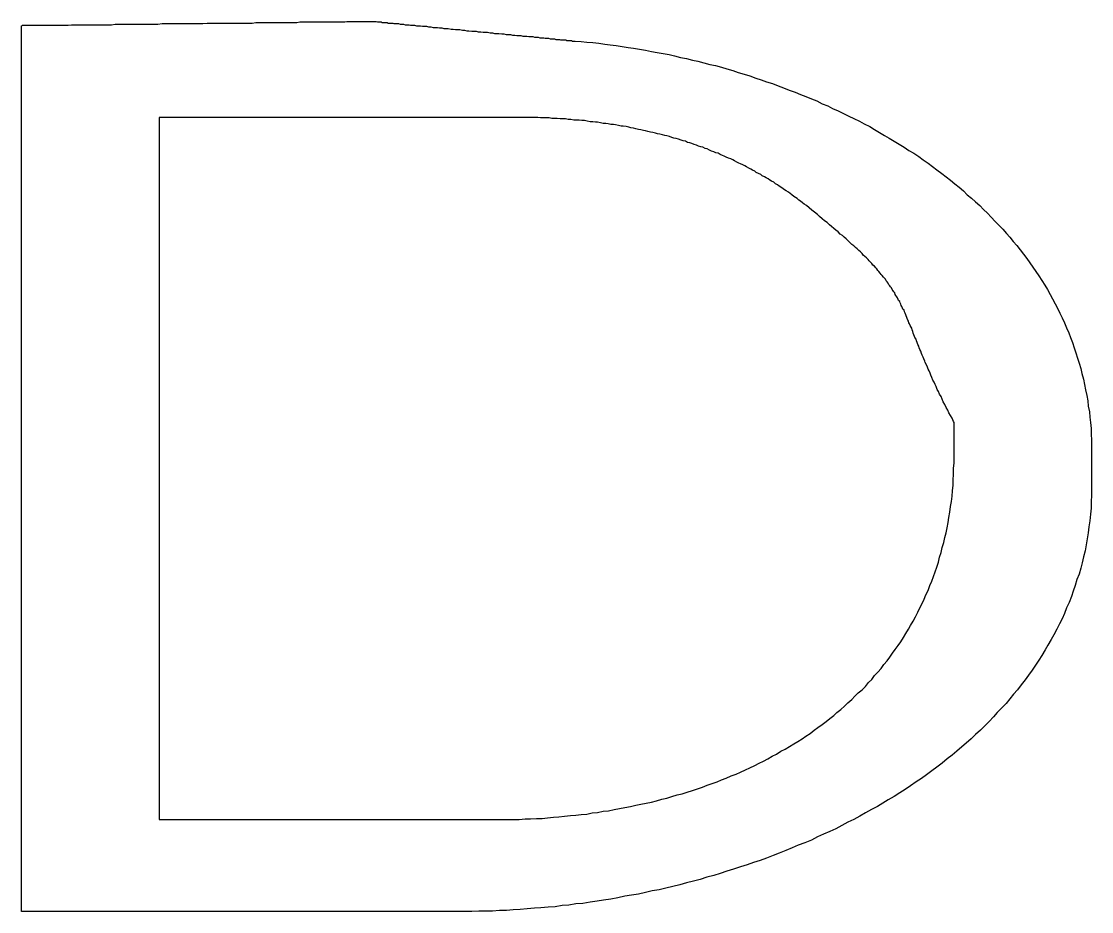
# Model space of a CAD drawing. Extents: x 3196 to 9141, y -1880 to 2325.
# Drawn here: x 8990.63 to 9000.49, y -1226.89 to -1218.69 of the extents above; entities that cross this region are included whole.
import ezdxf

# ---------------------------------------------------------------- set-up
doc = ezdxf.new("R2010")
doc.units = 0
doc.header["$MEASUREMENT"] = 0
doc.layers.add('10', color=10, linetype='CONTINUOUS')

msp = doc.modelspace()

# ---------------------------------------------------------------- linework, layer by layer
at = {"layer": '10', "linetype": 'Continuous'}
for points in [[(8994.717868, -1226.887935), (8994.712818, -1226.887935), (8994.707818, -1226.887935), (8994.702768, -1226.887935), (8994.692768, -1226.887935), (8994.682718, -1226.887935), (8994.672668, -1226.887935), (8994.662618, -1226.887935), (8994.647568, -1226.887935), (8994.632468, -1226.887935), (8994.617418, -1226.887935), (8994.602368, -1226.887935), (8994.582268, -1226.887935), (8994.567218, -1226.887935), (8994.542068, -1226.887935), (8994.522018, -1226.887935), (8994.501918, -1226.887935), (8994.476818, -1226.887935), (8994.451668, -1226.887935), (8994.426568, -1226.887935), (8994.401468, -1226.887935), (8994.371318, -1226.887935), (8994.341218, -1226.887935), (8994.311068, -1226.887935), (8994.280918, -1226.887935), (8994.250818, -1226.887935), (8994.220668, -1226.887935), (8994.185518, -1226.887935), (8994.150368, -1226.887935), (8994.115218, -1226.887935), (8994.080068, -1226.887935), (8994.044918, -1226.887935), (8994.009768, -1226.887935), (8993.969568, -1226.887935), (8993.929418, -1226.887935), (8993.894268, -1226.887935), (8993.854068, -1226.887935), (8993.813918, -1226.887935), (8993.768718, -1226.887935), (8993.728518, -1226.887935), (8993.688368, -1226.887935), (8993.643168, -1226.887935), (8993.602968, -1226.887935), (8993.557768, -1226.887935), (8993.512568, -1226.887935), (8993.472418, -1226.887935), (8993.427218, -1226.887935), (8993.382018, -1226.887935), (8993.336818, -1226.887935), (8993.291618, -1226.887935), (8993.241368, -1226.887935), (8993.196168, -1226.887935), (8993.150968, -1226.887935), (8993.100768, -1226.887935), (8993.055568, -1226.887935), (8993.010368, -1226.887935), (8992.960168, -1226.887935), (8992.914968, -1226.887935), (8992.864718, -1226.887935), (8992.819518, -1226.887935), (8992.769318, -1226.887935), (8992.724118, -1226.887935), (8992.673918, -1226.887935), (8992.628718, -1226.887935), (8992.578468, -1226.887935), (8992.533268, -1226.887935), (8992.483068, -1226.887935), (8992.437868, -1226.887935), (8992.387668, -1226.887935), (8992.342468, -1226.887935), (8992.292218, -1226.887935), (8992.247018, -1226.887935), (8992.201818, -1226.887935), (8992.151618, -1226.887935), (8992.106418, -1226.887935), (8992.061218, -1226.887935), (8992.016018, -1226.887935), (8991.970818, -1226.887935), (8991.925618, -1226.887935), (8991.880418, -1226.887935), (8991.835218, -1226.887935), (8991.790018, -1226.887935), (8991.749868, -1226.887935), (8991.704668, -1226.887935), (8991.664468, -1226.887935), (8991.619268, -1226.887935), (8991.579118, -1226.887935), (8991.538918, -1226.887935), (8991.498768, -1226.887935), (8991.458568, -1226.887935), (8991.418418, -1226.887935), (8991.383268, -1226.887935), (8991.343068, -1226.887935), (8991.307918, -1226.887935), (8991.267718, -1226.887935), (8991.232568, -1226.887935), (8991.197418, -1226.887935), (8991.167318, -1226.887935), (8991.132168, -1226.887935), (8991.102018, -1226.887935), (8991.066868, -1226.887935), (8991.036718, -1226.887935), (8991.011618, -1226.887935), (8990.981468, -1226.887935), (8990.951368, -1226.887935), (8990.926268, -1226.887935), (8990.901118, -1226.887935), (8990.876018, -1226.887935), (8990.850918, -1226.887935), (8990.830818, -1226.887935), (8990.810718, -1226.887935), (8990.790668, -1226.887935), (8990.770568, -1226.887935), (8990.750468, -1226.887935), (8990.735418, -1226.887935), (8990.720318, -1226.887935), (8990.705268, -1226.887935), (8990.690218, -1226.887935), (8990.680168, -1226.887935), (8990.670118, -1226.887935), (8990.660068, -1226.887935), (8990.655068, -1226.887935), (8990.645018, -1226.887935), (8990.639968, -1226.887935), (8990.634968, -1226.887935), (8990.634968, -1226.882885), (8990.634968, -1226.877885), (8990.634968, -1226.872835), (8990.634968, -1226.862785), (8990.634968, -1226.847735), (8990.634968, -1226.832685), (8990.634968, -1226.812585), (8990.634968, -1226.792485), (8990.634968, -1226.767385), (8990.634968, -1226.742285), (8990.634968, -1226.712135), (8990.634968, -1226.676985), (8990.634968, -1226.646835), (8990.634968, -1226.606685), (8990.634968, -1226.571535), (8990.634968, -1226.526335), (8990.634968, -1226.486135), (8990.634968, -1226.440935), (8990.634968, -1226.390735), (8990.634968, -1226.340535), (8990.634968, -1226.290285), (8990.634968, -1226.235035), (8990.634968, -1226.179835), (8990.634968, -1226.124585), (8990.634968, -1226.064285), (8990.634968, -1226.004035), (8990.634968, -1225.938735), (8990.634968, -1225.873485), (8990.634968, -1225.808185), (8990.634968, -1225.737885), (8990.634968, -1225.667585), (8990.634968, -1225.597285), (8990.634968, -1225.526935), (8990.634968, -1225.451635), (8990.634968, -1225.376285), (8990.634968, -1225.295935), (8990.634968, -1225.220635), (8990.634968, -1225.140235), (8990.634968, -1225.059885), (8990.634968, -1224.979535), (8990.634968, -1224.894185), (8990.634968, -1224.808785), (8990.634968, -1224.723435), (8990.634968, -1224.638035), (8990.634968, -1224.552685), (8990.634968, -1224.462285), (8990.634968, -1224.376935), (8990.634968, -1224.286535), (8990.634968, -1224.196135), (8990.634968, -1224.105735), (8990.634968, -1224.015335), (8990.634968, -1223.919935), (8990.634968, -1223.829535), (8990.634968, -1223.734085), (8990.634968, -1223.638685), (8990.634968, -1223.548285), (8990.634968, -1223.452885), (8990.634968, -1223.357435), (8990.634968, -1223.262035), (8990.634968, -1223.166635), (8990.634968, -1223.071185), (8990.634968, -1222.975785), (8990.634968, -1222.880335), (8990.634968, -1222.784935), (8990.634968, -1222.689535), (8990.634968, -1222.594085), (8990.634968, -1222.498685), (8990.634968, -1222.403285), (8990.634968, -1222.307835), (8990.634968, -1222.212435), (8990.634968, -1222.117035), (8990.634968, -1222.021585), (8990.634968, -1221.931185), (8990.634968, -1221.835785), (8990.634968, -1221.740385), (8990.634968, -1221.649985), (8990.634968, -1221.559585), (8990.634968, -1221.469185), (8990.634968, -1221.373735), (8990.634968, -1221.288385), (8990.634968, -1221.197985), (8990.634968, -1221.107585), (8990.634968, -1221.022235), (8990.634968, -1220.936835), (8990.634968, -1220.846435), (8990.634968, -1220.766085), (8990.634968, -1220.680735), (8990.634968, -1220.595335), (8990.634968, -1220.514985), (8990.634968, -1220.434635), (8990.634968, -1220.359335), (8990.634968, -1220.278985), (8990.634968, -1220.203635), (8990.634968, -1220.128285), (8990.634968, -1220.052985), (8990.634968, -1219.982685), (8990.634968, -1219.912335), (8990.634968, -1219.842035), (8990.634968, -1219.776785), (8990.634968, -1219.706435), (8990.634968, -1219.646185), (8990.634968, -1219.580885), (8990.634968, -1219.520635), (8990.634968, -1219.460385), (8990.634968, -1219.405135), (8990.634968, -1219.349885), (8990.634968, -1219.299685), (8990.634968, -1219.249435), (8990.634968, -1219.199235), (8990.634968, -1219.149035), (8990.634968, -1219.108835), (8990.634968, -1219.063635), (8990.634968, -1219.023485), (8990.634968, -1218.988285), (8990.634968, -1218.953135), (8990.634968, -1218.917985), (8990.634968, -1218.887885), (8990.634968, -1218.857735), (8990.634968, -1218.832635), (8990.634968, -1218.812535), (8990.634968, -1218.787435), (8990.634968, -1218.772385), (8990.634968, -1218.757285), (8990.634968, -1218.747235), (8990.634968, -1218.737185), (8990.634968, -1218.727185), (8990.639968, -1218.727185), (8990.645018, -1218.722135), (8990.650018, -1218.722135), (8990.660068, -1218.722135), (8990.665118, -1218.722135), (8990.675168, -1218.722135), (8990.685168, -1218.722135), (8990.695218, -1218.722135), (8990.705268, -1218.722135), (8990.720318, -1218.722135), (8990.735418, -1218.722135), (8990.750468, -1218.722135), (8990.765518, -1218.722135), (8990.780618, -1218.722135), (8990.795668, -1218.722135), (8990.815768, -1218.722135), (8990.835868, -1218.722135), (8990.855918, -1218.722135), (8990.876018, -1218.722135), (8990.896118, -1218.722135), (8990.921218, -1218.722135), (8990.941318, -1218.722135), (8990.966418, -1218.722135), (8990.991518, -1218.722135), (8991.016618, -1218.722135), (8991.041768, -1218.722135), (8991.066868, -1218.722135), (8991.096968, -1218.717135), (8991.122118, -1218.717135), (8991.152218, -1218.717135), (8991.182368, -1218.717135), (8991.212518, -1218.717135), (8991.242618, -1218.717135), (8991.272768, -1218.717135), (8991.302918, -1218.717135), (8991.333018, -1218.717135), (8991.368168, -1218.717135), (8991.398318, -1218.717135), (8991.433468, -1218.717135), (8991.463618, -1218.717135), (8991.498768, -1218.712085), (8991.533918, -1218.712085), (8991.569068, -1218.712085), (8991.604218, -1218.712085), (8991.639368, -1218.712085), (8991.674518, -1218.712085), (8991.709668, -1218.712085), (8991.744818, -1218.712085), (8991.779968, -1218.712085), (8991.820168, -1218.712085), (8991.855318, -1218.712085), (8991.890468, -1218.712085), (8991.930668, -1218.707085), (8991.965818, -1218.707085), (8992.005968, -1218.707085), (8992.041118, -1218.707085), (8992.081318, -1218.707085), (8992.116468, -1218.707085), (8992.156618, -1218.707085), (8992.196818, -1218.707085), (8992.231968, -1218.707085), (8992.272118, -1218.707085), (8992.307318, -1218.707085), (8992.347468, -1218.702035), (8992.382618, -1218.702035), (8992.422818, -1218.702035), (8992.457968, -1218.702035), (8992.498118, -1218.702035), (8992.533268, -1218.702035), (8992.573468, -1218.702035), (8992.608618, -1218.702035), (8992.648768, -1218.702035), (8992.683968, -1218.702035), (8992.719118, -1218.702035), (8992.759268, -1218.702035), (8992.794418, -1218.697035), (8992.829568, -1218.697035), (8992.864718, -1218.697035), (8992.899868, -1218.697035), (8992.935068, -1218.697035), (8992.970218, -1218.697035), (8993.005368, -1218.697035), (8993.040518, -1218.697035), (8993.070618, -1218.697035), (8993.105768, -1218.697035), (8993.140968, -1218.697035), (8993.171068, -1218.697035), (8993.201218, -1218.692035), (8993.236368, -1218.692035), (8993.266518, -1218.692035), (8993.296618, -1218.692035), (8993.326768, -1218.692035), (8993.351868, -1218.692035), (8993.382018, -1218.692035), (8993.412118, -1218.692035), (8993.437268, -1218.692035), (8993.462368, -1218.692035), (8993.492468, -1218.692035), (8993.517618, -1218.692035), (8993.542718, -1218.692035), (8993.562818, -1218.692035), (8993.587918, -1218.692035), (8993.613018, -1218.692035), (8993.633118, -1218.686985), (8993.653168, -1218.686985), (8993.673268, -1218.686985), (8993.693368, -1218.686985), (8993.713468, -1218.686985), (8993.728518, -1218.686985), (8993.743568, -1218.686985), (8993.763668, -1218.686985), (8993.778718, -1218.686985), (8993.788768, -1218.686985), (8993.803868, -1218.686985), (8993.813918, -1218.686985), (8993.823918, -1218.686985), (8993.833968, -1218.686985), (8993.844018, -1218.686985), (8993.854068, -1218.686985), (8993.859068, -1218.686985), (8993.864118, -1218.686985), (8993.869118, -1218.686985), (8993.874168, -1218.686985), (8993.879168, -1218.686985), (8993.884218, -1218.686985), (8993.889218, -1218.686985), (8993.894268, -1218.686985), (8993.899268, -1218.686985), (8993.904268, -1218.686985), (8993.914318, -1218.692035), (8993.919368, -1218.692035), (8993.924368, -1218.692035), (8993.934418, -1218.692035), (8993.944468, -1218.692035), (8993.949468, -1218.692035), (8993.959518, -1218.697035), (8993.969568, -1218.697035), (8993.979618, -1218.697035), (8993.989668, -1218.697035), (8994.004718, -1218.697035), (8994.014768, -1218.702035), (8994.024818, -1218.702035), (8994.039868, -1218.702035), (8994.054968, -1218.702035), (8994.065018, -1218.707085), (8994.080068, -1218.707085), (8994.095118, -1218.707085), (8994.110168, -1218.707085), (8994.125268, -1218.712085), (8994.140318, -1218.712085), (8994.155368, -1218.712085), (8994.170468, -1218.717135), (8994.185518, -1218.717135), (8994.205618, -1218.717135), (8994.220668, -1218.722135), (8994.240768, -1218.722135), (8994.255818, -1218.722135), (8994.275918, -1218.727185), (8994.290968, -1218.727185), (8994.311068, -1218.727185), (8994.331168, -1218.732185), (8994.346218, -1218.732185), (8994.366318, -1218.732185), (8994.386418, -1218.737185), (8994.406468, -1218.737185), (8994.426568, -1218.742235), (8994.446668, -1218.742235), (8994.466768, -1218.742235), (8994.486818, -1218.747235), (8994.506918, -1218.747235), (8994.527018, -1218.752285), (8994.547118, -1218.752285), (8994.567218, -1218.752285), (8994.592318, -1218.757285), (8994.612368, -1218.757285), (8994.632468, -1218.762335), (8994.652568, -1218.762335), (8994.672668, -1218.762335), (8994.697768, -1218.767335), (8994.717868, -1218.767335), (8994.737918, -1218.772385), (8994.758018, -1218.772385), (8994.783118, -1218.777385), (8994.803218, -1218.777385), (8994.823318, -1218.777385), (8994.843418, -1218.782385), (8994.868518, -1218.782385), (8994.888618, -1218.787435), (8994.908668, -1218.787435), (8994.928768, -1218.787435), (8994.953868, -1218.792435), (8994.973968, -1218.792435), (8994.994068, -1218.797485), (8995.014168, -1218.797485), (8995.034218, -1218.797485), (8995.059368, -1218.802485), (8995.079418, -1218.802485), (8995.099518, -1218.807535), (8995.119618, -1218.807535), (8995.139718, -1218.807535), (8995.159768, -1218.812535), (8995.179868, -1218.812535), (8995.199968, -1218.817585), (8995.215018, -1218.817585), (8995.235118, -1218.817585), (8995.255218, -1218.822585), (8995.275318, -1218.822585), (8995.290368, -1218.822585), (8995.310468, -1218.827585), (8995.325518, -1218.827585), (8995.345618, -1218.827585), (8995.360668, -1218.832635), (8995.380768, -1218.832635), (8995.395818, -1218.832635), (8995.410868, -1218.837635), (8995.430968, -1218.837635), (8995.446068, -1218.837635), (8995.461118, -1218.842685), (8995.476168, -1218.842685), (8995.491218, -1218.842685), (8995.506318, -1218.847685), (8995.516368, -1218.847685), (8995.531418, -1218.847685), (8995.546468, -1218.847685), (8995.556518, -1218.852735), (8995.571618, -1218.852735), (8995.581618, -1218.852735), (8995.591668, -1218.852735), (8995.601718, -1218.857735), (8995.611768, -1218.857735), (8995.621818, -1218.857735), (8995.631868, -1218.857735), (8995.641918, -1218.857735), (8995.651968, -1218.857735), (8995.656968, -1218.862735), (8995.667018, -1218.862735), (8995.672018, -1218.862735), (8995.677068, -1218.862735), (8995.682068, -1218.862735), (8995.687118, -1218.862735), (8995.692118, -1218.862735), (8995.697168, -1218.862735), (8995.702168, -1218.862735), (8995.707168, -1218.867785), (8995.737318, -1218.867785), (8995.792568, -1218.872785), (8995.842768, -1218.877835), (8995.898018, -1218.882835), (8995.953268, -1218.887885), (8996.008518, -1218.897935), (8996.058718, -1218.902935), (8996.113968, -1218.907935), (8996.169218, -1218.917985), (8996.224468, -1218.928035), (8996.274668, -1218.933085), (8996.329918, -1218.943135), (8996.385168, -1218.953135), (8996.440418, -1218.963185), (8996.490618, -1218.973235), (8996.545868, -1218.983285), (8996.601118, -1218.993335), (8996.651318, -1219.003385), (8996.706568, -1219.018435), (8996.761818, -1219.028485), (8996.817068, -1219.043535), (8996.867268, -1219.053585), (8996.922518, -1219.068685), (8996.977768, -1219.083735), (8997.027968, -1219.093785), (8997.083218, -1219.108835), (8997.133418, -1219.123885), (8997.188668, -1219.138985), (8997.238918, -1219.159035), (8997.294118, -1219.174135), (8997.344368, -1219.189185), (8997.399618, -1219.209285), (8997.449818, -1219.224335), (8997.500018, -1219.244435), (8997.555268, -1219.259485), (8997.605518, -1219.279585), (8997.655718, -1219.299685), (8997.705968, -1219.319785), (8997.761168, -1219.339835), (8997.811418, -1219.359935), (8997.861618, -1219.380035), (8997.911868, -1219.400135), (8997.962068, -1219.420185), (8998.012268, -1219.445335), (8998.062518, -1219.465385), (8998.107718, -1219.490485), (8998.157918, -1219.510585), (8998.208168, -1219.535685), (8998.258368, -1219.560835), (8998.303568, -1219.580885), (8998.353768, -1219.606035), (8998.398968, -1219.631135), (8998.449218, -1219.656235), (8998.494418, -1219.681335), (8998.539618, -1219.711485), (8998.584818, -1219.736585), (8998.629968, -1219.761685), (8998.675168, -1219.791835), (8998.720368, -1219.816935), (8998.765568, -1219.847085), (8998.810768, -1219.877185), (8998.855968, -1219.902335), (8998.901168, -1219.932435), (8998.941368, -1219.962585), (8998.986568, -1219.992685), (8999.026718, -1220.022835), (8999.066918, -1220.052985), (8999.112118, -1220.088135), (8999.152268, -1220.118235), (8999.192468, -1220.148385), (8999.232618, -1220.183535), (8999.272818, -1220.213685), (8999.312968, -1220.248835), (8999.348118, -1220.283985), (8999.388318, -1220.314135), (8999.423468, -1220.349285), (8999.463668, -1220.384435), (8999.498818, -1220.419585), (8999.533968, -1220.454735), (8999.569118, -1220.489885), (8999.604268, -1220.530085), (8999.639418, -1220.565235), (8999.674568, -1220.600385), (8999.709718, -1220.640535), (8999.739868, -1220.675685), (8999.769968, -1220.715885), (8999.805118, -1220.751035), (8999.835268, -1220.791185), (8999.865418, -1220.831385), (8999.895518, -1220.871535), (8999.925668, -1220.911735), (8999.950768, -1220.951935), (8999.980918, -1220.992085), (9000.006018, -1221.032285), (9000.036168, -1221.072435), (9000.061268, -1221.117635), (9000.086368, -1221.157835), (9000.111468, -1221.203035), (9000.131568, -1221.243185), (9000.156668, -1221.288385), (9000.181768, -1221.333585), (9000.201868, -1221.373735), (9000.221968, -1221.418935), (9000.242068, -1221.464135), (9000.262118, -1221.509335), (9000.282218, -1221.554535), (9000.297318, -1221.599735), (9000.317368, -1221.644935), (9000.332468, -1221.695185), (9000.347518, -1221.740385), (9000.362568, -1221.790585), (9000.377668, -1221.835785), (9000.392718, -1221.885985), (9000.402768, -1221.931185), (9000.417818, -1221.981435), (9000.427868, -1222.031635), (9000.437918, -1222.081885), (9000.447968, -1222.132085), (9000.458018, -1222.182285), (9000.463018, -1222.232535), (9000.473068, -1222.282735), (9000.478068, -1222.332985), (9000.483118, -1222.383185), (9000.488118, -1222.438435), (9000.488118, -1222.488635), (9000.493168, -1222.543885), (9000.493168, -1222.594085), (9000.493168, -1222.649335), (9000.493168, -1222.664435), (9000.493168, -1222.669435), (9000.493168, -1222.674435), (9000.493168, -1222.679485), (9000.493168, -1222.684485), (9000.493168, -1222.689535), (9000.493168, -1222.694535), (9000.493168, -1222.699585), (9000.493168, -1222.704585), (9000.493168, -1222.709635), (9000.493168, -1222.714635), (9000.493168, -1222.719635), (9000.493168, -1222.724685), (9000.493168, -1222.729685), (9000.493168, -1222.734735), (9000.493168, -1222.739735), (9000.493168, -1222.744785), (9000.493168, -1222.749785), (9000.493168, -1222.754785), (9000.493168, -1222.759835), (9000.493168, -1222.764835), (9000.493168, -1222.769885), (9000.493168, -1222.774885), (9000.493168, -1222.779935), (9000.493168, -1222.784935), (9000.493168, -1222.789985), (9000.493168, -1222.794985), (9000.493168, -1222.799985), (9000.493168, -1222.805035), (9000.493168, -1222.810035), (9000.493168, -1222.815085), (9000.493168, -1222.820085), (9000.493168, -1222.825135), (9000.493168, -1222.830135), (9000.493168, -1222.835185), (9000.493168, -1222.840185), (9000.493168, -1222.845185), (9000.493168, -1222.850235), (9000.493168, -1222.855235), (9000.493168, -1222.860285), (9000.493168, -1222.865285), (9000.493168, -1222.870335), (9000.493168, -1222.875335), (9000.493168, -1222.880335), (9000.493168, -1222.885385), (9000.493168, -1222.890385), (9000.493168, -1222.895435), (9000.493168, -1222.900435), (9000.493168, -1222.905485), (9000.493168, -1222.910485), (9000.493168, -1222.915535), (9000.493168, -1222.920535), (9000.493168, -1222.925535), (9000.493168, -1222.930585), (9000.493168, -1222.935585), (9000.493168, -1222.940635), (9000.493168, -1222.945635), (9000.493168, -1222.995885), (9000.493168, -1223.056135), (9000.488118, -1223.111385), (9000.488118, -1223.171635), (9000.483118, -1223.226885), (9000.478068, -1223.287135), (9000.468068, -1223.342385), (9000.463018, -1223.397635), (9000.452968, -1223.452885), (9000.442918, -1223.508085), (9000.432868, -1223.563335), (9000.417818, -1223.618585), (9000.407768, -1223.673835), (9000.392718, -1223.724035), (9000.377668, -1223.779285), (9000.357568, -1223.829535), (9000.342518, -1223.884735), (9000.322418, -1223.934985), (9000.307318, -1223.985185), (9000.287268, -1224.040435), (9000.262118, -1224.090685), (9000.242068, -1224.140885), (9000.221968, -1224.191085), (9000.196868, -1224.236285), (9000.171768, -1224.286535), (9000.146618, -1224.336735), (9000.121518, -1224.381935), (9000.091418, -1224.432135), (9000.066268, -1224.477335), (9000.036168, -1224.527585), (9000.006018, -1224.572785), (8999.975868, -1224.617985), (8999.945768, -1224.663185), (8999.910618, -1224.708385), (8999.880468, -1224.753585), (8999.845318, -1224.798785), (8999.810168, -1224.843985), (8999.775018, -1224.884135), (8999.739868, -1224.929335), (8999.704718, -1224.969535), (8999.664518, -1225.014685), (8999.624368, -1225.054885), (8999.589218, -1225.095085), (8999.549018, -1225.135235), (8999.508818, -1225.175435), (8999.468668, -1225.215585), (8999.423468, -1225.255785), (8999.383268, -1225.295935), (8999.338118, -1225.336135), (8999.297918, -1225.371285), (8999.252718, -1225.411435), (8999.207518, -1225.446585), (8999.162318, -1225.481735), (8999.117118, -1225.521935), (8999.066918, -1225.557085), (8999.021718, -1225.592235), (8998.971468, -1225.627385), (8998.926268, -1225.662535), (8998.876068, -1225.692685), (8998.825868, -1225.727835), (8998.775618, -1225.762985), (8998.725418, -1225.793135), (8998.675168, -1225.828285), (8998.619968, -1225.858385), (8998.569718, -1225.888535), (8998.519518, -1225.918685), (8998.464268, -1225.948785), (8998.409018, -1225.978935), (8998.358818, -1226.009085), (8998.303568, -1226.039185), (8998.248318, -1226.064285), (8998.193068, -1226.094435), (8998.137818, -1226.124585), (8998.082618, -1226.149685), (8998.022318, -1226.174785), (8997.967068, -1226.199885), (8997.911868, -1226.230035), (8997.851568, -1226.255135), (8997.791318, -1226.275235), (8997.736068, -1226.300335), (8997.675818, -1226.325435), (8997.615568, -1226.350585), (8997.560318, -1226.370635), (8997.500018, -1226.395735), (8997.439768, -1226.415835), (8997.379518, -1226.435935), (8997.319268, -1226.456035), (8997.258968, -1226.476135), (8997.193718, -1226.496185), (8997.133418, -1226.516285), (8997.073168, -1226.536385), (8997.012918, -1226.556485), (8996.947618, -1226.571535), (8996.887368, -1226.591635), (8996.827118, -1226.606685), (8996.761818, -1226.621735), (8996.701568, -1226.641835), (8996.636268, -1226.656885), (8996.570968, -1226.671985), (8996.510718, -1226.687035), (8996.445418, -1226.697085), (8996.385168, -1226.712135), (8996.319868, -1226.727235), (8996.254568, -1226.737235), (8996.194318, -1226.747285), (8996.129018, -1226.762385), (8996.063768, -1226.772385), (8995.998468, -1226.782435), (8995.938218, -1226.792485), (8995.872918, -1226.802535), (8995.807618, -1226.812585), (8995.742318, -1226.817585), (8995.677068, -1226.827635), (8995.616768, -1226.832685), (8995.551518, -1226.842735), (8995.486218, -1226.847735), (8995.420918, -1226.852785), (8995.360668, -1226.857785), (8995.295368, -1226.862785), (8995.230118, -1226.867835), (8995.164818, -1226.872835), (8995.104568, -1226.877885), (8995.039268, -1226.877885), (8994.973968, -1226.882885), (8994.908668, -1226.882885), (8994.848418, -1226.882885), (8994.783118, -1226.887935), (8994.717868, -1226.887935)], [(8991.905518, -1226.039185), (8991.910568, -1226.039185), (8991.915568, -1226.039185), (8991.920618, -1226.039185), (8991.930668, -1226.039185), (8991.935668, -1226.039185), (8991.945718, -1226.039185), (8991.955768, -1226.039185), (8991.965818, -1226.039185), (8991.980868, -1226.039185), (8991.990918, -1226.039185), (8992.005968, -1226.039185), (8992.021018, -1226.039185), (8992.036118, -1226.039185), (8992.051168, -1226.039185), (8992.071268, -1226.039185), (8992.086318, -1226.039185), (8992.106418, -1226.039185), (8992.126518, -1226.039185), (8992.146568, -1226.039185), (8992.166668, -1226.039185), (8992.191768, -1226.039185), (8992.211868, -1226.039185), (8992.236968, -1226.039185), (8992.257068, -1226.039185), (8992.282168, -1226.039185), (8992.307318, -1226.039185), (8992.337418, -1226.039185), (8992.362518, -1226.039185), (8992.387668, -1226.039185), (8992.417768, -1226.039185), (8992.442868, -1226.039185), (8992.473018, -1226.039185), (8992.503168, -1226.039185), (8992.533268, -1226.039185), (8992.563418, -1226.039185), (8992.593568, -1226.039185), (8992.623668, -1226.039185), (8992.653818, -1226.039185), (8992.688968, -1226.039185), (8992.719118, -1226.039185), (8992.749218, -1226.039185), (8992.784368, -1226.039185), (8992.819518, -1226.039185), (8992.849668, -1226.039185), (8992.884818, -1226.039185), (8992.919968, -1226.039185), (8992.955118, -1226.039185), (8992.990268, -1226.039185), (8993.025418, -1226.039185), (8993.060618, -1226.039185), (8993.095768, -1226.039185), (8993.130918, -1226.039185), (8993.166068, -1226.039185), (8993.201218, -1226.039185), (8993.236368, -1226.039185), (8993.271518, -1226.039185), (8993.311718, -1226.039185), (8993.346868, -1226.039185), (8993.382018, -1226.039185), (8993.417168, -1226.039185), (8993.457318, -1226.039185), (8993.492468, -1226.039185), (8993.527618, -1226.039185), (8993.562818, -1226.039185), (8993.597968, -1226.039185), (8993.638118, -1226.039185), (8993.673268, -1226.039185), (8993.708418, -1226.039185), (8993.743568, -1226.039185), (8993.778718, -1226.039185), (8993.813918, -1226.039185), (8993.849068, -1226.039185), (8993.884218, -1226.039185), (8993.919368, -1226.039185), (8993.954518, -1226.039185), (8993.989668, -1226.039185), (8994.024818, -1226.039185), (8994.059968, -1226.039185), (8994.090118, -1226.039185), (8994.125268, -1226.039185), (8994.160418, -1226.039185), (8994.190568, -1226.039185), (8994.220668, -1226.039185), (8994.255818, -1226.039185), (8994.285968, -1226.039185), (8994.316118, -1226.039185), (8994.346218, -1226.039185), (8994.376368, -1226.039185), (8994.406468, -1226.039185), (8994.436618, -1226.039185), (8994.466768, -1226.039185), (8994.491868, -1226.039185), (8994.522018, -1226.039185), (8994.547118, -1226.039185), (8994.572218, -1226.039185), (8994.597318, -1226.039185), (8994.622418, -1226.039185), (8994.647568, -1226.039185), (8994.672668, -1226.039185), (8994.697768, -1226.039185), (8994.717868, -1226.039185), (8994.737918, -1226.039185), (8994.763068, -1226.039185), (8994.783118, -1226.039185), (8994.803218, -1226.039185), (8994.818318, -1226.039185), (8994.838368, -1226.039185), (8994.853468, -1226.039185), (8994.868518, -1226.039185), (8994.888618, -1226.039185), (8994.898668, -1226.039185), (8994.913718, -1226.039185), (8994.928768, -1226.039185), (8994.938818, -1226.039185), (8994.948868, -1226.039185), (8994.958918, -1226.039185), (8994.968968, -1226.039185), (8994.973968, -1226.039185), (8994.984018, -1226.039185), (8994.989018, -1226.039185), (8994.994068, -1226.039185), (8994.999068, -1226.039185), (8995.004118, -1226.039185), (8995.009118, -1226.039185), (8995.064368, -1226.039185), (8995.114568, -1226.039185), (8995.169818, -1226.039185), (8995.220068, -1226.039185), (8995.275318, -1226.034185), (8995.325518, -1226.034185), (8995.380768, -1226.029135), (8995.430968, -1226.029135), (8995.481218, -1226.024135), (8995.536418, -1226.019085), (8995.586668, -1226.014085), (8995.636868, -1226.009085), (8995.692118, -1226.004035), (8995.742318, -1225.999035), (8995.792568, -1225.993985), (8995.842768, -1225.988985), (8995.893018, -1225.978935), (8995.943218, -1225.973935), (8995.993418, -1225.963885), (8996.043668, -1225.958835), (8996.093868, -1225.948785), (8996.144118, -1225.938735), (8996.194318, -1225.928735), (8996.244518, -1225.918685), (8996.294768, -1225.908635), (8996.339968, -1225.898585), (8996.390168, -1225.888535), (8996.440418, -1225.878485), (8996.485618, -1225.868435), (8996.535818, -1225.853385), (8996.581018, -1225.843335), (8996.626218, -1225.828285), (8996.676418, -1225.813185), (8996.721618, -1225.803185), (8996.766818, -1225.788085), (8996.817068, -1225.773035), (8996.862268, -1225.757985), (8996.907468, -1225.742885), (8996.952668, -1225.722835), (8996.997818, -1225.707735), (8997.043018, -1225.692685), (8997.083218, -1225.672585), (8997.128418, -1225.657535), (8997.173618, -1225.637435), (8997.218818, -1225.622385), (8997.258968, -1225.602285), (8997.304168, -1225.582185), (8997.344368, -1225.562085), (8997.389568, -1225.542035), (8997.429718, -1225.521935), (8997.469918, -1225.501835), (8997.510068, -1225.481735), (8997.550268, -1225.456635), (8997.590418, -1225.436535), (8997.630618, -1225.411435), (8997.670768, -1225.391335), (8997.710968, -1225.366235), (8997.751118, -1225.341135), (8997.786318, -1225.321035), (8997.826468, -1225.295935), (8997.861618, -1225.270835), (8997.901818, -1225.245735), (8997.936968, -1225.215585), (8997.972118, -1225.190485), (8998.012268, -1225.165385), (8998.047418, -1225.135235), (8998.082618, -1225.110135), (8998.117768, -1225.079985), (8998.147868, -1225.054885), (8998.183018, -1225.024735), (8998.218168, -1224.994635), (8998.248318, -1224.964485), (8998.283468, -1224.934335), (8998.313618, -1224.904235), (8998.343718, -1224.874085), (8998.378868, -1224.843985), (8998.409018, -1224.813835), (8998.439168, -1224.778685), (8998.469268, -1224.748535), (8998.494418, -1224.713385), (8998.524518, -1224.683235), (8998.554668, -1224.648085), (8998.579768, -1224.612935), (8998.609918, -1224.577785), (8998.635018, -1224.542635), (8998.660118, -1224.507485), (8998.685218, -1224.472335), (8998.710368, -1224.437185), (8998.735468, -1224.402035), (8998.760568, -1224.361835), (8998.780668, -1224.326685), (8998.805768, -1224.286535), (8998.825868, -1224.251385), (8998.850968, -1224.211185), (8998.871068, -1224.171035), (8998.891118, -1224.130835), (8998.911218, -1224.090685), (8998.931318, -1224.050485), (8998.951418, -1224.010285), (8998.966468, -1223.970135), (8998.986568, -1223.929935), (8999.001618, -1223.884735), (8999.021718, -1223.844585), (8999.036768, -1223.799385), (8999.051818, -1223.759185), (8999.066918, -1223.714035), (8999.081968, -1223.668835), (8999.092018, -1223.623635), (8999.107068, -1223.578435), (8999.117118, -1223.533235), (8999.132168, -1223.488035), (8999.142218, -1223.442835), (8999.152268, -1223.397635), (8999.162318, -1223.352435), (8999.172368, -1223.302185), (8999.177368, -1223.256985), (8999.187418, -1223.206785), (8999.192468, -1223.156585), (8999.202518, -1223.111385), (8999.207518, -1223.061135), (8999.212568, -1223.010935), (8999.217568, -1222.960735), (8999.217568, -1222.910485), (8999.222568, -1222.860285), (8999.222568, -1222.805035), (8999.227618, -1222.754785), (8999.227618, -1222.704585), (8999.227618, -1222.664435), (8999.227618, -1222.659385), (8999.227618, -1222.654385), (8999.227618, -1222.649335), (8999.227618, -1222.644335), (8999.227618, -1222.639285), (8999.227618, -1222.634285), (8999.227618, -1222.629235), (8999.227618, -1222.624235), (8999.227618, -1222.619235), (8999.227618, -1222.614185), (8999.227618, -1222.609185), (8999.227618, -1222.604135), (8999.227618, -1222.599135), (8999.227618, -1222.594085), (8999.227618, -1222.589085), (8999.227618, -1222.584085), (8999.227618, -1222.579035), (8999.227618, -1222.574035), (8999.227618, -1222.568985), (8999.227618, -1222.563985), (8999.227618, -1222.558935), (8999.227618, -1222.553935), (8999.227618, -1222.548885), (8999.227618, -1222.543885), (8999.227618, -1222.538885), (8999.227618, -1222.533835), (8999.227618, -1222.528835), (8999.227618, -1222.523785), (8999.227618, -1222.518785), (8999.227618, -1222.513735), (8999.227618, -1222.508735), (8999.227618, -1222.503685), (8999.227618, -1222.498685), (8999.227618, -1222.493685), (8999.227618, -1222.488635), (8999.227618, -1222.483635), (8999.227618, -1222.478585), (8999.227618, -1222.473585), (8999.227618, -1222.468535), (8999.227618, -1222.463535), (8999.227618, -1222.458535), (8999.227618, -1222.453485), (8999.227618, -1222.448485), (8999.227618, -1222.443435), (8999.227618, -1222.438435), (8999.227618, -1222.433385), (8999.227618, -1222.428385), (8999.227618, -1222.423335), (8999.227618, -1222.418335), (8999.227618, -1222.413335), (8999.227618, -1222.408285), (8999.227618, -1222.403285), (8999.227618, -1222.398235), (8999.227618, -1222.393235), (8999.227618, -1222.388185), (8999.227618, -1222.383185), (8999.222568, -1222.373135), (8999.207518, -1222.342985), (8999.192468, -1222.317885), (8999.177368, -1222.292785), (8999.167368, -1222.267685), (8999.152268, -1222.242585), (8999.142218, -1222.217435), (8999.127168, -1222.192335), (8999.117118, -1222.167235), (8999.107068, -1222.142135), (8999.092018, -1222.122035), (8999.081968, -1222.096935), (8999.071918, -1222.076835), (8999.061868, -1222.051735), (8999.051818, -1222.031635), (8999.041818, -1222.011535), (8999.031768, -1221.991485), (8999.021718, -1221.966335), (8999.011668, -1221.946285), (8999.006618, -1221.926185), (8998.996618, -1221.906085), (8998.986568, -1221.891035), (8998.981518, -1221.870935), (8998.971468, -1221.850835), (8998.961468, -1221.830785), (8998.956418, -1221.815685), (8998.946368, -1221.795585), (8998.941368, -1221.780535), (8998.931318, -1221.760435), (8998.926268, -1221.745385), (8998.921268, -1221.725285), (8998.911218, -1221.710235), (8998.906218, -1221.695185), (8998.901168, -1221.680085), (8998.891118, -1221.665035), (8998.886118, -1221.644935), (8998.881068, -1221.629885), (8998.876068, -1221.614835), (8998.866018, -1221.599735), (8998.861018, -1221.589685), (8998.855968, -1221.574635), (8998.850968, -1221.559585), (8998.845918, -1221.544485), (8998.840918, -1221.529435), (8998.835918, -1221.514385), (8998.830868, -1221.504335), (8998.820818, -1221.489285), (8998.815818, -1221.474185), (8998.810768, -1221.464135), (8998.805768, -1221.449085), (8998.800718, -1221.439035), (8998.795718, -1221.423985), (8998.790718, -1221.413935), (8998.785668, -1221.398885), (8998.780668, -1221.388835), (8998.775618, -1221.373735), (8998.770618, -1221.363735), (8998.765568, -1221.348635), (8998.755518, -1221.338585), (8998.750518, -1221.328585), (8998.745518, -1221.313485), (8998.740468, -1221.303435), (8998.735468, -1221.293385), (8998.730418, -1221.278335), (8998.725418, -1221.268285), (8998.715368, -1221.258235), (8998.710368, -1221.248185), (8998.705318, -1221.233135), (8998.700318, -1221.223085), (8998.690268, -1221.213035), (8998.685218, -1221.203035), (8998.680218, -1221.187935), (8998.670168, -1221.177885), (8998.665168, -1221.167835), (8998.655118, -1221.157835), (8998.650068, -1221.142735), (8998.640018, -1221.132685), (8998.635018, -1221.122635), (8998.624968, -1221.112635), (8998.619968, -1221.097535), (8998.609918, -1221.087485), (8998.599868, -1221.077485), (8998.594818, -1221.062385), (8998.584818, -1221.052335), (8998.574768, -1221.042285), (8998.564718, -1221.027235), (8998.554668, -1221.017185), (8998.544618, -1221.007135), (8998.534568, -1220.992085), (8998.524518, -1220.982035), (8998.514468, -1220.966985), (8998.504418, -1220.956935), (8998.494418, -1220.941885), (8998.479318, -1220.931835), (8998.469268, -1220.916735), (8998.459268, -1220.906735), (8998.444168, -1220.891635), (8998.434118, -1220.881585), (8998.419068, -1220.866535), (8998.404018, -1220.851485), (8998.388918, -1220.841435), (8998.378868, -1220.826385), (8998.363818, -1220.811285), (8998.348768, -1220.796235), (8998.333718, -1220.781185), (8998.318618, -1220.771135), (8998.303568, -1220.756035), (8998.283468, -1220.740985), (8998.268418, -1220.725935), (8998.253318, -1220.710835), (8998.233268, -1220.690785), (8998.213168, -1220.675685), (8998.198118, -1220.660635), (8998.178018, -1220.645585), (8998.157918, -1220.625485), (8998.137818, -1220.610435), (8998.117768, -1220.595335), (8998.097668, -1220.575285), (8998.077568, -1220.560185), (8998.057468, -1220.540085), (8998.032368, -1220.525035), (8998.012268, -1220.504935), (8997.987168, -1220.484885), (8997.967068, -1220.464785), (8997.941968, -1220.444685), (8997.916868, -1220.424585), (8997.891768, -1220.404535), (8997.866668, -1220.384435), (8997.846568, -1220.369335), (8997.831518, -1220.359335), (8997.811418, -1220.344235), (8997.796318, -1220.334185), (8997.781268, -1220.319135), (8997.766218, -1220.309085), (8997.751118, -1220.299035), (8997.731068, -1220.283985), (8997.715968, -1220.273935), (8997.700918, -1220.258885), (8997.680818, -1220.248835), (8997.665768, -1220.238785), (8997.650718, -1220.228735), (8997.630618, -1220.213685), (8997.615568, -1220.203635), (8997.600468, -1220.193585), (8997.580418, -1220.183535), (8997.565318, -1220.168485), (8997.545218, -1220.158435), (8997.530168, -1220.148385), (8997.515118, -1220.138335), (8997.495018, -1220.128285), (8997.479968, -1220.118235), (8997.459868, -1220.108235), (8997.444818, -1220.098185), (8997.424718, -1220.088135), (8997.404618, -1220.078085), (8997.389568, -1220.068035), (8997.369468, -1220.057985), (8997.354418, -1220.047935), (8997.334318, -1220.037885), (8997.314218, -1220.027885), (8997.299168, -1220.017835), (8997.279068, -1220.007785), (8997.258968, -1219.997735), (8997.243918, -1219.992685), (8997.223818, -1219.982685), (8997.203768, -1219.972635), (8997.188668, -1219.962585), (8997.168568, -1219.952535), (8997.148518, -1219.947535), (8997.128418, -1219.937485), (8997.108318, -1219.927435), (8997.093268, -1219.922385), (8997.073168, -1219.912335), (8997.053068, -1219.902335), (8997.033018, -1219.897285), (8997.012918, -1219.887235), (8996.992818, -1219.882235), (8996.972718, -1219.872185), (8996.952668, -1219.862135), (8996.932568, -1219.857135), (8996.912468, -1219.847085), (8996.892368, -1219.842035), (8996.872268, -1219.837035), (8996.852218, -1219.826985), (8996.832118, -1219.821985), (8996.812018, -1219.811935), (8996.791918, -1219.806885), (8996.771868, -1219.801885), (8996.751768, -1219.791835), (8996.731668, -1219.786785), (8996.711568, -1219.781785), (8996.686468, -1219.771735), (8996.666368, -1219.766735), (8996.646318, -1219.761685), (8996.626218, -1219.756685), (8996.606118, -1219.746635), (8996.581018, -1219.741585), (8996.560918, -1219.736585), (8996.540818, -1219.731585), (8996.515718, -1219.726535), (8996.495618, -1219.721535), (8996.475568, -1219.716485), (8996.450468, -1219.711485), (8996.430368, -1219.706435), (8996.405268, -1219.701435), (8996.385168, -1219.696435), (8996.365068, -1219.691385), (8996.339968, -1219.686385), (8996.319868, -1219.681335), (8996.294768, -1219.676335), (8996.274668, -1219.671285), (8996.249568, -1219.666285), (8996.229468, -1219.661235), (8996.204368, -1219.656235), (8996.179268, -1219.651235), (8996.159168, -1219.651235), (8996.134068, -1219.646185), (8996.108968, -1219.641185), (8996.088868, -1219.636135), (8996.063768, -1219.636135), (8996.038618, -1219.631135), (8996.018568, -1219.626085), (8995.993418, -1219.626085), (8995.968318, -1219.621085), (8995.943218, -1219.616035), (8995.923118, -1219.616035), (8995.898018, -1219.611035), (8995.872918, -1219.611035), (8995.847818, -1219.606035), (8995.822718, -1219.600985), (8995.797568, -1219.600985), (8995.772468, -1219.595985), (8995.747368, -1219.595985), (8995.722268, -1219.595985), (8995.697168, -1219.590935), (8995.672018, -1219.590935), (8995.646918, -1219.585935), (8995.621818, -1219.585935), (8995.596718, -1219.585935), (8995.571618, -1219.580885), (8995.546468, -1219.580885), (8995.521368, -1219.580885), (8995.496268, -1219.575885), (8995.471168, -1219.575885), (8995.446068, -1219.575885), (8995.415918, -1219.575885), (8995.390818, -1219.570885), (8995.365668, -1219.570885), (8995.340568, -1219.570885), (8995.310468, -1219.570885), (8995.285318, -1219.570885), (8995.260218, -1219.570885), (8995.230118, -1219.570885), (8995.204968, -1219.570885), (8995.179868, -1219.570885), (8995.149768, -1219.570885), (8995.144718, -1219.570885), (8995.139718, -1219.570885), (8995.134668, -1219.570885), (8995.129668, -1219.570885), (8995.124618, -1219.570885), (8995.114568, -1219.570885), (8995.109568, -1219.570885), (8995.099518, -1219.570885), (8995.089468, -1219.570885), (8995.079418, -1219.570885), (8995.064368, -1219.570885), (8995.054318, -1219.570885), (8995.039268, -1219.570885), (8995.024218, -1219.570885), (8995.009118, -1219.570885), (8994.989018, -1219.570885), (8994.973968, -1219.570885), (8994.953868, -1219.570885), (8994.933818, -1219.570885), (8994.913718, -1219.570885), (8994.893618, -1219.570885), (8994.873518, -1219.570885), (8994.848418, -1219.570885), (8994.828318, -1219.570885), (8994.803218, -1219.570885), (8994.778118, -1219.570885), (8994.753018, -1219.570885), (8994.727918, -1219.570885), (8994.697768, -1219.570885), (8994.672668, -1219.570885), (8994.642518, -1219.570885), (8994.617418, -1219.570885), (8994.587268, -1219.570885), (8994.557168, -1219.570885), (8994.527018, -1219.570885), (8994.496868, -1219.570885), (8994.461718, -1219.570885), (8994.431618, -1219.570885), (8994.401468, -1219.570885), (8994.366318, -1219.570885), (8994.331168, -1219.570885), (8994.301018, -1219.570885), (8994.265868, -1219.570885), (8994.230718, -1219.570885), (8994.195568, -1219.570885), (8994.160418, -1219.570885), (8994.125268, -1219.570885), (8994.090118, -1219.570885), (8994.054968, -1219.570885), (8994.019818, -1219.570885), (8993.979618, -1219.570885), (8993.944468, -1219.570885), (8993.909318, -1219.570885), (8993.869118, -1219.570885), (8993.833968, -1219.570885), (8993.793818, -1219.570885), (8993.758668, -1219.570885), (8993.718468, -1219.570885), (8993.683318, -1219.570885), (8993.643168, -1219.570885), (8993.607968, -1219.570885), (8993.567818, -1219.570885), (8993.532668, -1219.570885), (8993.492468, -1219.570885), (8993.457318, -1219.570885), (8993.417168, -1219.570885), (8993.376968, -1219.570885), (8993.341818, -1219.570885), (8993.301668, -1219.570885), (8993.266518, -1219.570885), (8993.226318, -1219.570885), (8993.191168, -1219.570885), (8993.156018, -1219.570885), (8993.115818, -1219.570885), (8993.080668, -1219.570885), (8993.045518, -1219.570885), (8993.005368, -1219.570885), (8992.970218, -1219.570885), (8992.935068, -1219.570885), (8992.899868, -1219.570885), (8992.864718, -1219.570885), (8992.829568, -1219.570885), (8992.794418, -1219.570885), (8992.759268, -1219.570885), (8992.729118, -1219.570885), (8992.693968, -1219.570885), (8992.658818, -1219.570885), (8992.628718, -1219.570885), (8992.598568, -1219.570885), (8992.563418, -1219.570885), (8992.533268, -1219.570885), (8992.503168, -1219.570885), (8992.473018, -1219.570885), (8992.442868, -1219.570885), (8992.412768, -1219.570885), (8992.387668, -1219.570885), (8992.357518, -1219.570885), (8992.332418, -1219.570885), (8992.307318, -1219.570885), (8992.277168, -1219.570885), (8992.252068, -1219.570885), (8992.231968, -1219.570885), (8992.206868, -1219.570885), (8992.181768, -1219.570885), (8992.161668, -1219.570885), (8992.141568, -1219.570885), (8992.121468, -1219.570885), (8992.101368, -1219.570885), (8992.081318, -1219.570885), (8992.061218, -1219.570885), (8992.046168, -1219.570885), (8992.031068, -1219.570885), (8992.011018, -1219.570885), (8992.000968, -1219.570885), (8991.985868, -1219.570885), (8991.970818, -1219.570885), (8991.960768, -1219.570885), (8991.950718, -1219.570885), (8991.940668, -1219.570885), (8991.930668, -1219.570885), (8991.925618, -1219.570885), (8991.920618, -1219.570885), (8991.915568, -1219.570885), (8991.910568, -1219.570885), (8991.905518, -1219.570885), (8991.905518, -1219.580885), (8991.905518, -1219.585935), (8991.905518, -1219.595985), (8991.905518, -1219.606035), (8991.905518, -1219.621085), (8991.905518, -1219.641185), (8991.905518, -1219.656235), (8991.905518, -1219.676335), (8991.905518, -1219.701435), (8991.905518, -1219.726535), (8991.905518, -1219.751635), (8991.905518, -1219.781785), (8991.905518, -1219.811935), (8991.905518, -1219.842035), (8991.905518, -1219.877185), (8991.905518, -1219.912335), (8991.905518, -1219.947535), (8991.905518, -1219.987685), (8991.905518, -1220.027885), (8991.905518, -1220.073085), (8991.905518, -1220.113235), (8991.905518, -1220.158435), (8991.905518, -1220.208635), (8991.905518, -1220.253835), (8991.905518, -1220.304085), (8991.905518, -1220.359335), (8991.905518, -1220.409535), (8991.905518, -1220.464785), (8991.905518, -1220.520035), (8991.905518, -1220.575285), (8991.905518, -1220.630485), (8991.905518, -1220.690785), (8991.905518, -1220.751035), (8991.905518, -1220.811285), (8991.905518, -1220.871535), (8991.905518, -1220.936835), (8991.905518, -1220.997085), (8991.905518, -1221.062385), (8991.905518, -1221.127685), (8991.905518, -1221.197985), (8991.905518, -1221.263285), (8991.905518, -1221.333585), (8991.905518, -1221.398885), (8991.905518, -1221.469185), (8991.905518, -1221.539485), (8991.905518, -1221.609785), (8991.905518, -1221.680085), (8991.905518, -1221.755435), (8991.905518, -1221.825735), (8991.905518, -1221.901085), (8991.905518, -1221.971385), (8991.905518, -1222.046685), (8991.905518, -1222.122035), (8991.905518, -1222.197385), (8991.905518, -1222.272685), (8991.905518, -1222.348035), (8991.905518, -1222.423335), (8991.905518, -1222.498685), (8991.905518, -1222.574035), (8991.905518, -1222.649335), (8991.905518, -1222.724685), (8991.905518, -1222.799985), (8991.905518, -1222.875335), (8991.905518, -1222.950685), (8991.905518, -1223.025985), (8991.905518, -1223.101335), (8991.905518, -1223.176635), (8991.905518, -1223.251985), (8991.905518, -1223.327335), (8991.905518, -1223.402635), (8991.905518, -1223.477985), (8991.905518, -1223.553285), (8991.905518, -1223.628635), (8991.905518, -1223.698935), (8991.905518, -1223.774285), (8991.905518, -1223.844585), (8991.905518, -1223.919935), (8991.905518, -1223.990235), (8991.905518, -1224.060535), (8991.905518, -1224.130835), (8991.905518, -1224.201135), (8991.905518, -1224.271435), (8991.905518, -1224.336735), (8991.905518, -1224.407035), (8991.905518, -1224.472335), (8991.905518, -1224.537635), (8991.905518, -1224.602885), (8991.905518, -1224.668185), (8991.905518, -1224.728435), (8991.905518, -1224.788735), (8991.905518, -1224.853985), (8991.905518, -1224.914285), (8991.905518, -1224.969535), (8991.905518, -1225.029785), (8991.905518, -1225.085035), (8991.905518, -1225.140235), (8991.905518, -1225.195485), (8991.905518, -1225.245735), (8991.905518, -1225.295935), (8991.905518, -1225.346185), (8991.905518, -1225.396385), (8991.905518, -1225.441585), (8991.905518, -1225.486785), (8991.905518, -1225.531985), (8991.905518, -1225.577185), (8991.905518, -1225.617335), (8991.905518, -1225.657535), (8991.905518, -1225.692685), (8991.905518, -1225.727835), (8991.905518, -1225.762985), (8991.905518, -1225.793135), (8991.905518, -1225.823235), (8991.905518, -1225.853385), (8991.905518, -1225.883535), (8991.905518, -1225.903585), (8991.905518, -1225.928735), (8991.905518, -1225.948785), (8991.905518, -1225.968885), (8991.905518, -1225.983935), (8991.905518, -1225.999035), (8991.905518, -1226.014085), (8991.905518, -1226.024135), (8991.905518, -1226.029135), (8991.905518, -1226.039185)]]:
    msp.add_lwpolyline(points, dxfattribs=at)

doc.saveas('drawing.dxf')
